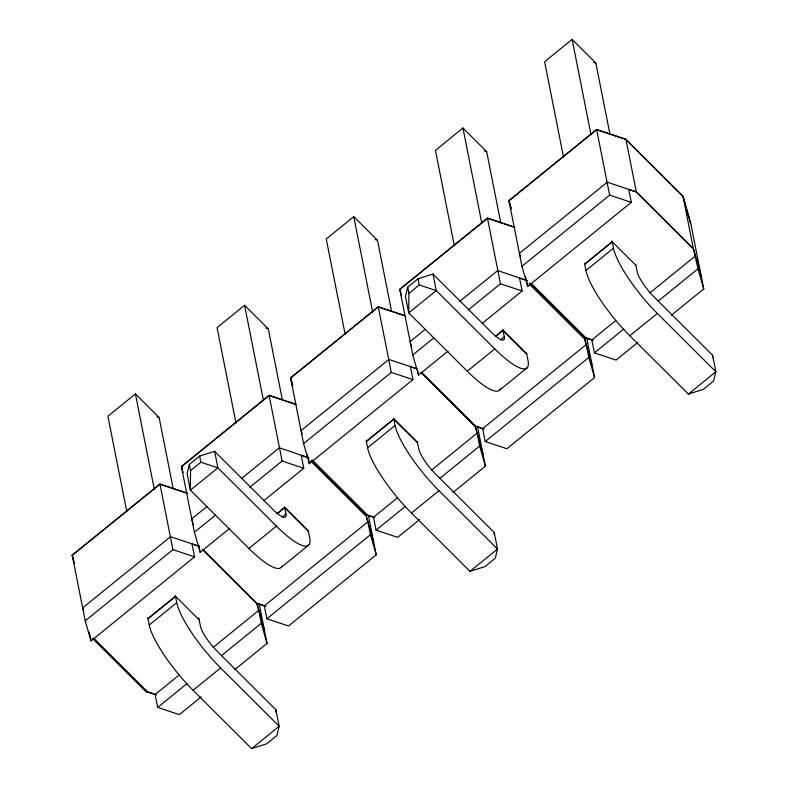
<?xml version="1.0" encoding="UTF-8"?>
<svg xmlns="http://www.w3.org/2000/svg" width="788" height="788" viewBox="0 0 788 788"><rect width="100%" height="100%" fill="white"/><g stroke="black" fill="none" stroke-linecap="round" stroke-linejoin="round"><path stroke-width="1.18" d="M284.507 506.842L285.936 514.081A22.793 5.388 50.9 0 1 273.16 509.639L214.622 451.307L199.63 456.065L189.317 464.437L190.548 470.633L190.381 490.156L248.919 548.487A59.258 14.007 50.9 0 0 282.114 565.942M275.859 712.194L275.879 709.752L217.33 651.42A22.793 5.388 50.9 0 1 200.467 626.332L198.793 617.881M502.862 329.581L504.3 336.831A22.793 5.388 50.9 0 1 491.515 332.378L432.976 274.047L417.995 278.804L407.672 287.187L408.903 293.372L408.736 312.905L467.284 371.237A59.258 14.007 50.9 0 0 500.478 388.691M494.214 534.934L494.234 532.501L435.695 474.169A22.793 5.388 50.9 0 1 418.822 449.071L417.394 441.832M712.569 357.683L712.588 355.24L654.05 296.909A22.793 5.388 50.9 0 1 637.187 271.821L635.749 264.581M189.317 464.437L187.111 473.637L190.381 490.156L217.892 467.826L214.622 451.307M407.672 287.187L405.465 296.386L408.736 312.905L436.247 290.565L432.976 274.047M173.222 488.747L159.127 417.532L135.418 393.911L107.907 416.241L126.779 511.579M282.409 400.127L268.314 328.911L244.595 305.291L217.084 327.621L235.967 422.959M391.587 311.487L377.482 240.281L353.773 216.651L326.262 238.981L345.144 334.329M500.764 222.866L486.669 151.66L462.95 128.03L435.449 150.37L454.321 245.708M609.942 134.236L595.846 63.03L572.127 39.4L544.616 61.73L563.499 157.078M198.556 546.123L192.026 543.956L194.587 556.86L90.994 640.949L85.232 620.836L72.26 555.284L159.944 484.098L186.963 493.091M229.633 528.413L200.172 552.329L194.419 532.215L181.437 466.663L269.122 395.478L296.15 404.471M416.911 368.873L410.39 366.706L412.942 379.609L309.349 463.699L303.597 443.585L290.614 378.023L378.299 306.847L405.318 315.83M447.998 351.162L418.536 375.078L412.774 354.964L399.792 289.413L487.486 218.227L514.505 227.21M703.753 288.92L697.991 268.806L693.41 248.831L636.349 191.977L628.745 189.445L631.296 202.349L527.704 286.448L521.952 266.324L508.969 200.773L596.654 129.596L625.928 139.328L682.989 196.182L690.771 223.368L703.753 288.92L671.346 315.23M190.548 470.633L200.861 462.26L217.892 467.826L276.43 526.157A59.258 14.007 50.9 0 0 309.654 537.712L308.216 530.472M408.903 293.372L419.216 285L436.247 290.565L494.785 348.897A59.258 14.007 50.9 0 0 528.009 360.451L526.571 353.211M85.232 620.836L172.927 549.66L194.587 556.86M194.419 532.215L215.39 515.194M249.697 487.339L282.104 461.039L303.764 468.239L301.213 455.336L308.817 457.867M303.597 443.585L391.281 372.399L412.942 379.609M412.774 354.964L433.745 337.944M468.052 310.088L500.459 283.779L522.119 290.989L519.568 278.085L527.182 280.617M521.952 266.324L609.636 195.148L631.296 202.349M263.852 500.646L303.764 468.239M482.207 323.385L522.119 290.989M277.031 513.559L284.635 507.383L308.236 530.895M495.386 336.299L503 330.123L526.591 353.635M147.967 618.58L175.478 596.25L199.187 619.88M277.071 513.786L284.665 507.63L308.374 531.26M366.321 441.329L393.833 418.999L417.551 442.62M495.425 336.535L503.02 330.379L526.729 353.999M584.686 264.069L612.197 241.739L635.906 265.369M148.055 618.688L175.635 596.309M366.41 441.438L393.99 419.049L417.591 442.57M584.765 264.187L612.345 241.798M275.879 709.752L279.149 726.27L276.943 735.47L266.62 743.842L251.638 748.6L193.099 690.268A59.258 14.017 50.9 0 1 149.247 625.032L176.758 602.702L175.32 595.462M282.143 517.164L285.936 514.081M494.234 532.501L497.504 549.019L495.297 558.219L484.984 566.592L469.993 571.349L411.454 513.018A59.258 14.017 50.9 0 1 367.602 447.781L395.113 425.451L393.675 418.201M500.498 339.904L504.3 336.831M712.588 355.24L715.859 371.759L713.652 380.959L703.339 389.341L688.348 394.089L629.809 335.757A59.258 14.017 50.9 0 1 585.957 270.52L613.468 248.19L612.04 240.951M248.919 548.487L276.43 526.157M467.284 371.237L494.785 348.897M281.247 567.39L308.748 545.06M499.602 390.139L527.113 367.809M147.523 691.972L155.128 694.504L178.896 675.217M213.105 647.44L258.72 610.404L256.701 603.342L202.772 549.384M203.097 549.935L256.701 603.352L264.315 605.883L367.907 521.794L365.878 514.722L373.492 517.243L397.25 497.957M431.46 470.19L477.075 433.154L475.056 426.091L421.452 372.675M475.065 426.091L482.67 428.623L586.262 344.533L584.243 337.471L591.847 339.992L615.605 320.706M649.814 292.929L695.44 255.903M155.128 694.504L157.689 707.407L187.15 683.491M221.359 655.715L261.281 623.318L258.72 610.404M264.315 605.883L266.866 618.787L370.459 534.697L367.907 521.794M373.492 517.243L376.043 530.147L405.505 506.231M439.724 478.464L479.636 446.057L477.075 433.154M482.67 428.623L485.231 441.536L588.813 357.437L586.262 344.533M591.847 339.992L594.398 352.896L623.86 328.98M658.078 301.213L697.991 268.806M193.099 690.268L220.601 667.938L279.149 726.27L251.638 748.6M411.454 513.018L438.965 490.688L497.504 549.019L469.993 571.349M629.809 335.757L657.32 313.427L715.859 371.759L688.348 394.089M201.265 696.819L179.349 714.608L157.689 707.407M234.627 669.731L267.034 643.432L259.242 604.1M368.429 515.48L376.221 554.811L288.526 625.987L266.866 618.787M419.63 519.558L397.704 537.357L376.043 530.147M452.982 492.48L485.388 466.171L477.607 426.84M586.784 338.219L594.576 377.56L506.891 448.736L485.231 441.536M637.985 342.307L616.058 360.106L594.398 352.896M404.914 315.742L378.24 306.887L290.496 377.935L292.781 386.15M187.711 493.377L159.875 484.147L72.141 555.185L74.427 563.4M425.343 329.226L410.105 341.578L411.74 347.459M459.631 301.44L497.73 270.57L527.113 280.548M206.988 506.477L191.74 518.829L193.385 524.719M241.276 478.69L279.376 447.82L308.758 457.798M593.571 62.282L595.846 63.03M484.393 150.922L486.669 151.66M375.216 239.542L377.482 240.281M266.039 328.172L268.314 328.911M156.861 416.793L159.127 417.532M416.734 368.695L388.898 359.456L301.154 430.494L302.139 434.021M484.393 429.076L475.115 426.003L421.137 372.133M199.531 546.33L170.543 536.707L82.799 607.755L83.784 611.271M256.76 603.253L266.039 606.336M514.722 227.318L487.595 218.109L399.969 289.107L400.619 291.462M593.295 340.347L584.253 337.274L530.501 283.69M296.357 404.569L269.23 395.359L181.604 466.368L182.264 468.722M374.94 517.598L365.898 514.534L312.146 460.95M156.576 694.858L147.533 691.785L93.792 638.201M531.348 283.483L584.952 336.89M529.713 283.138L584.332 337.589L591.857 364.578M529.063 283.769L583.524 338.042M312.127 459.877L366.587 514.15M311.358 460.399L365.977 514.84L373.492 541.839M310.699 461.019L365.169 515.293M92.344 638.27L146.814 692.544L146.341 690.15M421.373 372.557L475.361 426.426L482.906 453.504M203.018 549.807L256.996 603.677L264.551 630.755M588.813 357.437L594.576 377.56M508.969 200.773L510.998 207.865M479.636 446.057L485.388 466.171M399.792 289.413L401.486 295.313M370.459 534.697L376.221 554.811M290.614 378.023L292.644 385.115M261.281 623.318L267.034 643.432M181.437 466.663L183.131 472.573M72.26 555.284L73.609 560.012M690.603 223.684L683.058 196.606L625.593 139.259L596.595 129.636L508.851 200.674L511.146 208.889M701.261 276.253L693.716 249.175L636.251 191.819L607.252 182.205L519.509 253.244L520.494 256.77M682.989 196.182L693.41 248.831M625.928 139.328L636.349 191.977M596.654 129.596L609.636 195.148M572.127 39.4L591.01 134.748M584.529 263.281L585.957 270.52M526.542 280.577L527.704 286.448M525.517 276.401L526.463 281.178M487.486 218.227L500.459 283.779M462.95 128.03L481.832 223.378M417.995 278.804L419.216 285M417.601 370.39L418.536 375.078M378.299 306.847L391.281 372.399M353.773 216.651L372.645 311.999M366.174 440.541L367.602 447.781M308.187 457.828L309.349 463.699M307.399 454.843L308.108 458.439M269.122 395.478L282.104 461.039M244.595 305.291L263.478 400.629M199.63 456.065L200.861 462.26M198.783 545.296L200.172 552.329M159.944 484.098L172.927 549.66M135.418 393.911L154.29 489.249M147.809 617.792L149.247 625.032M89.832 635.089L90.994 640.949M89.044 632.104L89.753 635.689M657.32 313.427A59.258 14.007 50.9 0 1 613.468 248.19M438.965 490.688A59.258 14.007 50.9 0 1 395.113 425.451M220.601 667.938A59.258 14.007 50.9 0 1 176.758 602.702"/></g></svg>
